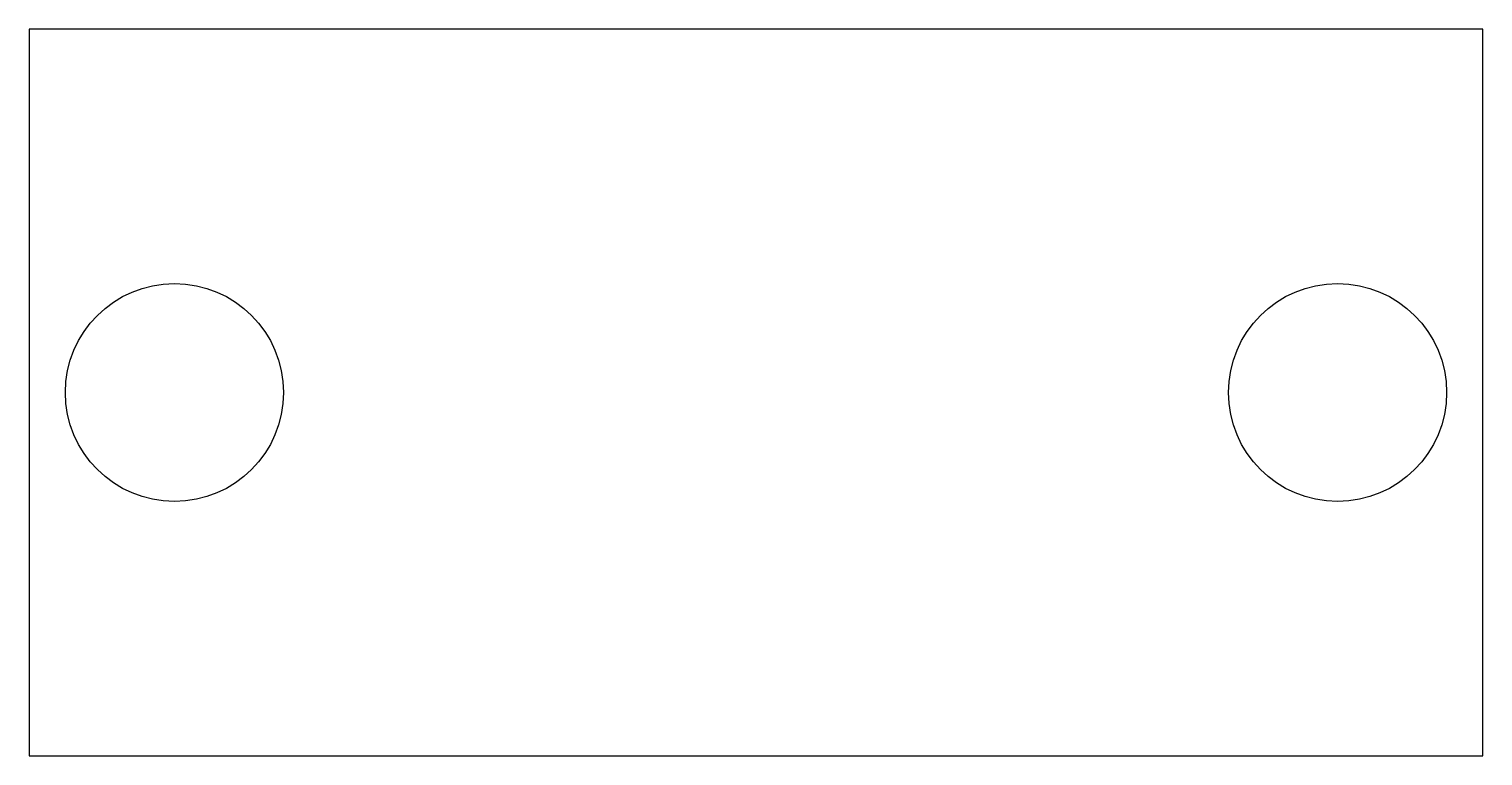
# Model space of a CAD drawing. Header units: millimetres. Extents: x -20 to 0, y -4.7 to 5.3.
import ezdxf

# ---------------------------------------------------------------- set-up
doc = ezdxf.new("R2010")
doc.units = ezdxf.units.MM

msp = doc.modelspace()

# ---------------------------------------------------------------- linework, layer by layer
at = {"color": 7, "linetype": 'Continuous', "lineweight": 25}
for p, q in [((-20, 5.287), (-20, -4.713)), ((0, 5.287), (-20, 5.287)), ((0, -4.713), (0, 5.287)), ((-20, -4.713), (0, -4.713))]:
    msp.add_line(p, q, dxfattribs=at)
for centre in [(-18, 0.287), (-2, 0.287)]:
    msp.add_circle(centre, 1.5, dxfattribs=at)

doc.saveas('drawing.dxf')
